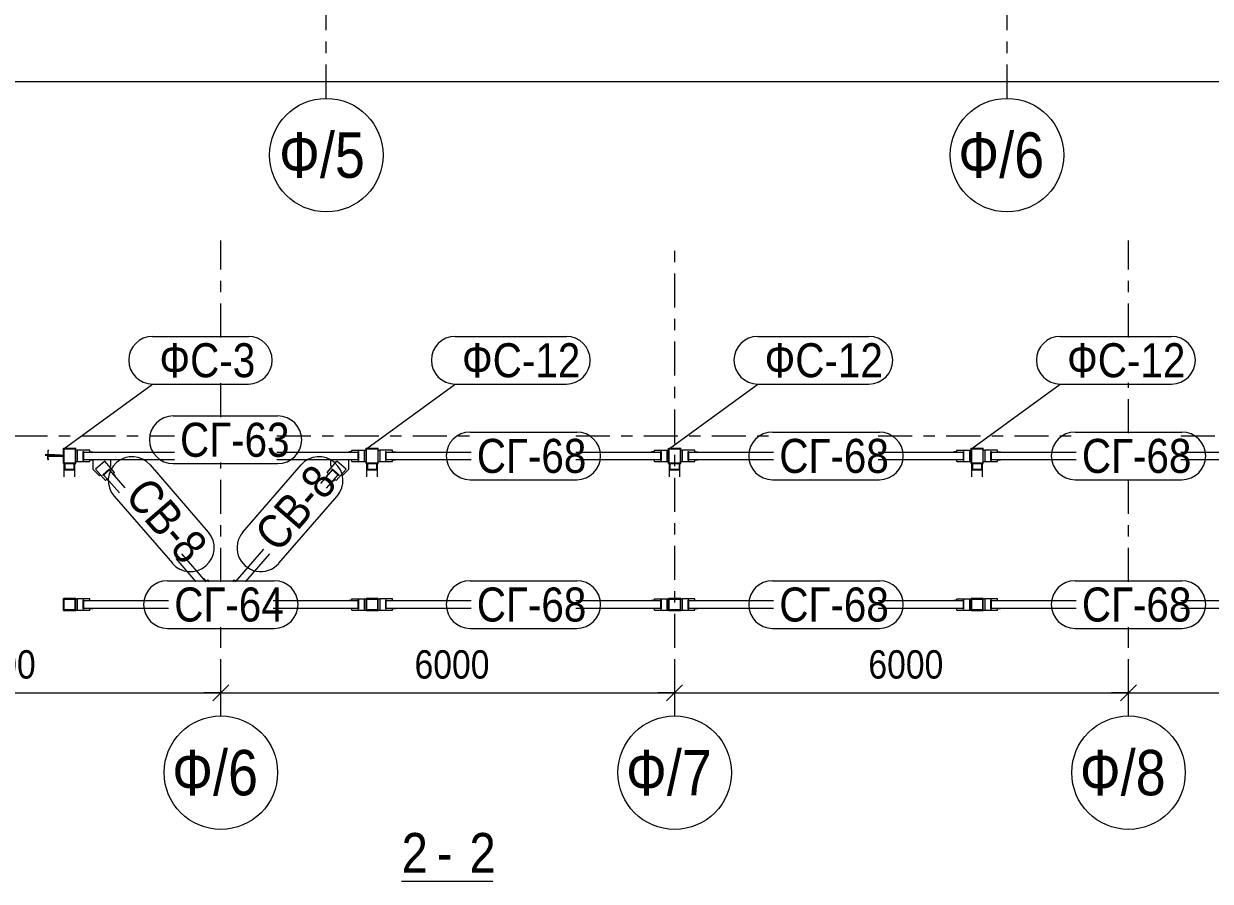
# Model space of a CAD drawing. Header units: millimetres. Extents: x -59 to 782, y -224 to 370.
# Drawn here: x 135.3 to 239.9, y -99 to -23.4 of the extents above; entities that cross this region are included whole.
import ezdxf

# ---------------------------------------------------------------- set-up
doc = ezdxf.new("R2010")
doc.units = ezdxf.units.MM
doc.linetypes.add('XKITLINE00', pattern=[0])
doc.linetypes.add('XKITLINE03', pattern=[6, 3, -1, 1, -1])
for name, color, linetype, lineweight in [('OtherObjectType', 1, 'Continuous', 0), ('Part', 2, 'Continuous', 0), ('PartMark', 3, 'Continuous', 0), ('S-GRID', 1, 'Continuous', 0), ('Z-DIMENSIONS', 1, 'Continuous', 0)]:
    doc.layers.add(name, color=color, linetype=linetype, lineweight=lineweight)
doc.styles.add('GOST type A', font='ARIAL.TTF')

msp = doc.modelspace()

# ---------------------------------------------------------------- linework, layer by layer
at = {"layer": 'OtherObjectType', "linetype": 'XKITLINE00', "lineweight": 0}
msp.add_line((168.64, -99), (176.67, -99), dxfattribs=at)
at = {"layer": 'Part', "linetype": 'XKITLINE00', "lineweight": 0}
for p, q in [((138.05, -61.42), (137.22, -61.41)), ((137.22, -61.46), (137.77, -61.47)), ((137.53, -61.47), (137.44, -61.47)), ((137.44, -61.47), (137.44, -61.49)), ((137.44, -61.49), (137.44, -61.54)), ((138.84, -61.49), (137.44, -61.49)), ((137.44, -61.54), (138.84, -61.54)), ((137.48, -61.03), (137.46, -61.03)), ((137.46, -61.03), (137.46, -61.41)), ((137.5, -61.03), (137.46, -61.03)), ((137.46, -61.41), (137.5, -61.41)), ((137.46, -61.47), (137.46, -61.47)), ((137.46, -61.83), (137.46, -61.54)), ((137.55, -61.03), (137.5, -61.03)), ((137.5, -61.41), (137.5, -61.03)), ((137.54, -61.41), (137.5, -61.41)), ((137.5, -61.47), (137.5, -61.47)), ((137.5, -61.83), (137.5, -61.54)), ((137.77, -61.44), (138.07, -61.43)), ((137.77, -61.49), (137.77, -61.44)), ((137.77, -61.44), (138.23, -61.44)), ((138.23, -61.49), (137.77, -61.49)), ((138.05, -61.42), (138.56, -61.41)), ((138.05, -61.43), (138.05, -61.42)), ((138.07, -61.43), (138.23, -61.44)), ((138.23, -61.44), (138.23, -61.49)), ((138.23, -61.47), (138.55, -61.46)), ((138.84, -60.85), (138.84, -60.83)), ((138.84, -62.19), (138.84, -60.85)), ((139.91, -60.85), (138.84, -60.85)), ((138.84, -61.54), (138.84, -61.49)), ((138.89, -62.14), (138.89, -60.9)), ((138.89, -60.9), (139.86, -60.9)), ((139.86, -60.9), (139.86, -62.14)), ((139.86, -61.02), (139.91, -60.97)), ((139.91, -60.85), (139.91, -60.83)), ((139.91, -62.19), (139.91, -60.85)), ((139.91, -61.01), (140.04, -61.01)), ((141.16, -61.01), (140.04, -61.01)), ((140.04, -61.01), (140.04, -62.01)), ((140.57, -61.91), (140.57, -61.11)), ((140.57, -61.11), (140.63, -61.11)), ((140.63, -61.91), (140.63, -61.11)), ((140.63, -61.17), (148.61, -61.17)), ((141.16, -61.15), (141.16, -61.01)), ((141.16, -61.15), (141.43, -61.15)), ((141.16, -61.17), (141.16, -61.15)), ((141.43, -61.15), (141.43, -61.17)), ((157.63, -61.17), (164.79, -61.17)), ((163.99, -61.17), (163.99, -61.15)), ((164.25, -61.15), (163.99, -61.15)), ((164.25, -61.15), (164.25, -61.01)), ((164.25, -61.01), (165.37, -61.01)), ((164.25, -61.17), (164.25, -61.15)), ((164.84, -61.11), (164.79, -61.11)), ((164.79, -61.11), (164.79, -61.91)), ((164.84, -61.11), (164.84, -61.91)), ((165.37, -62.01), (165.37, -61.01)), ((165.37, -61.01), (165.51, -61.01)), ((165.51, -60.85), (165.51, -60.83)), ((165.51, -62.19), (165.51, -60.85)), ((166.57, -60.85), (165.51, -60.85)), ((165.51, -61.02), (165.55, -60.97)), ((165.55, -62.14), (165.55, -60.9)), ((165.55, -60.9), (166.53, -60.9)), ((165.62, -60.9), (165.67, -60.85)), ((166.53, -60.9), (166.53, -62.14)), ((166.57, -60.85), (166.57, -60.83)), ((166.57, -62.19), (166.57, -60.85)), ((166.57, -61.01), (166.71, -61.01)), ((167.83, -61.01), (166.71, -61.01)), ((166.71, -61.01), (166.71, -62.01)), ((167.24, -61.91), (167.24, -61.11)), ((167.24, -61.11), (167.29, -61.11)), ((167.29, -61.91), (167.29, -61.11)), ((167.29, -61.17), (174.77, -61.17)), ((167.83, -61.15), (167.83, -61.01)), ((167.83, -61.15), (168.09, -61.15)), ((167.83, -61.17), (167.83, -61.15)), ((168.09, -61.15), (168.09, -61.17)), ((183.98, -61.17), (191.45, -61.17)), ((190.65, -61.17), (190.65, -61.15)), ((190.92, -61.15), (190.65, -61.15)), ((190.92, -61.15), (190.92, -61.01)), ((190.92, -61.01), (192.04, -61.01)), ((190.92, -61.17), (190.92, -61.15)), ((191.51, -61.11), (191.45, -61.11)), ((191.45, -61.11), (191.45, -61.91)), ((191.51, -61.11), (191.51, -61.91)), ((192.04, -62.01), (192.04, -61.01)), ((192.04, -61.01), (192.17, -61.01)), ((192.17, -60.85), (192.17, -60.83)), ((192.17, -62.19), (192.17, -60.85)), ((193.24, -60.85), (192.17, -60.85)), ((192.22, -62.14), (192.22, -60.9)), ((192.22, -60.9), (193.19, -60.9)), ((193.19, -60.9), (193.19, -62.14)), ((193.19, -61.22), (193.24, -61.18)), ((193.24, -60.85), (193.24, -60.83)), ((193.24, -62.19), (193.24, -60.85)), ((193.24, -61.01), (193.37, -61.01)), ((194.49, -61.01), (193.37, -61.01)), ((193.37, -61.01), (193.37, -62.01)), ((193.91, -61.91), (193.91, -61.11)), ((193.91, -61.11), (193.96, -61.11)), ((193.96, -61.91), (193.96, -61.11)), ((193.96, -61.17), (201.43, -61.17)), ((194.49, -61.15), (194.49, -61.01)), ((194.49, -61.15), (194.76, -61.15)), ((194.49, -61.17), (194.49, -61.15)), ((194.76, -61.15), (194.76, -61.17)), ((210.65, -61.17), (218.12, -61.17)), ((217.32, -61.17), (217.32, -61.15)), ((217.59, -61.15), (217.32, -61.15)), ((217.59, -61.15), (217.59, -61.01)), ((217.59, -61.01), (218.71, -61.01)), ((217.59, -61.17), (217.59, -61.15)), ((218.17, -61.11), (218.12, -61.11)), ((218.12, -61.11), (218.12, -61.91)), ((218.17, -61.11), (218.17, -61.91)), ((218.71, -61.01), (218.84, -61.01)), ((218.71, -62.01), (218.71, -61.01)), ((218.84, -60.85), (218.84, -60.83)), ((218.84, -62.19), (218.84, -60.85)), ((219.91, -60.85), (218.84, -60.85)), ((218.84, -61.22), (218.89, -61.18)), ((218.89, -62.14), (218.89, -60.9)), ((218.89, -60.9), (219.86, -60.9)), ((219.16, -60.9), (219.21, -60.85)), ((219.86, -60.9), (219.86, -62.14)), ((219.91, -60.85), (219.91, -60.83)), ((219.91, -62.19), (219.91, -60.85)), ((219.91, -61.01), (220.04, -61.01)), ((221.16, -61.01), (220.04, -61.01)), ((220.04, -61.01), (220.04, -62.01)), ((220.57, -61.91), (220.57, -61.11)), ((220.57, -61.11), (220.63, -61.11)), ((220.63, -61.91), (220.63, -61.11)), ((220.63, -61.17), (228.1, -61.17)), ((221.16, -61.15), (221.16, -61.01)), ((221.16, -61.15), (221.43, -61.15)), ((221.16, -61.17), (221.16, -61.15)), ((221.43, -61.15), (221.43, -61.17)), ((237.31, -61.17), (244.79, -61.17)), ((137.46, -61.83), (137.5, -61.83)), ((137.54, -61.83), (137.5, -61.83)), ((138.84, -62.04), (138.89, -61.99)), ((138.84, -62.19), (139.91, -62.19)), ((139.86, -62.14), (138.89, -62.14)), ((139.84, -62.19), (138.91, -62.19)), ((138.91, -62.19), (138.91, -62.19)), ((138.91, -62.19), (138.91, -62.19)), ((138.91, -62.2), (138.91, -62.19)), ((138.91, -62.19), (139.84, -62.19)), ((138.91, -62.76), (138.91, -62.2)), ((138.91, -62.2), (138.95, -62.2)), ((138.95, -62.52), (138.91, -62.47)), ((138.95, -62.19), (138.95, -62.19)), ((138.95, -62.19), (139.79, -62.19)), ((138.95, -62.2), (138.95, -62.19)), ((139.79, -62.19), (138.95, -62.19)), ((138.95, -62.2), (138.95, -62.68)), ((138.95, -62.68), (139.79, -62.68)), ((139.19, -62.76), (139.12, -62.68)), ((139.79, -62.19), (139.79, -62.19)), ((139.79, -62.2), (139.79, -62.19)), ((139.79, -62.68), (139.79, -62.2)), ((139.79, -62.2), (139.84, -62.2)), ((139.84, -62.19), (139.84, -62.19)), ((139.84, -62.19), (139.84, -62.19)), ((139.84, -62.19), (139.84, -62.2)), ((139.84, -62.76), (139.84, -62.2)), ((139.91, -62.01), (140.04, -62.01)), ((140.04, -62.01), (141.16, -62.01)), ((140.57, -61.91), (140.63, -61.91)), ((140.63, -61.84), (148.61, -61.84)), ((141.16, -61.84), (141.16, -61.87)), ((141.16, -62.01), (141.16, -61.87)), ((141.16, -61.87), (141.43, -61.87)), ((141.43, -61.87), (141.43, -61.84)), ((141.46, -62.71), (141.46, -61.84)), ((142, -63.26), (141.46, -62.71)), ((142.47, -61.97), (141.66, -62.67)), ((142.54, -63.68), (141.66, -62.67)), ((142.29, -63.19), (142.89, -62.66)), ((142.32, -63.23), (142.93, -62.7)), ((143.34, -62.98), (142.47, -61.97)), ((144.26, -64.34), (142.88, -62.75)), ((142.89, -62.66), (142.93, -62.7)), ((142.91, -62.48), (143.01, -62.39)), ((143.01, -62.39), (143.01, -61.84)), ((157.63, -61.84), (164.79, -61.84)), ((161.51, -63.93), (162.54, -62.75)), ((162.07, -62.98), (162.94, -61.97)), ((162.41, -62.39), (162.41, -61.84)), ((162.41, -62.39), (162.51, -62.48)), ((162.52, -62.66), (162.49, -62.7)), ((162.49, -62.7), (163.09, -63.23)), ((162.52, -62.66), (163.13, -63.19)), ((162.88, -63.68), (163.75, -62.67)), ((163.75, -62.67), (162.94, -61.97)), ((163.96, -62.71), (163.41, -63.26)), ((163.96, -61.84), (163.96, -62.71)), ((163.99, -61.87), (163.99, -61.84)), ((164.25, -61.87), (163.99, -61.87)), ((164.25, -61.87), (164.25, -61.84)), ((164.25, -62.01), (164.25, -61.87)), ((164.25, -62.01), (165.37, -62.01)), ((164.84, -61.91), (164.79, -61.91)), ((165.37, -62.01), (165.51, -62.01)), ((165.51, -62.19), (166.57, -62.19)), ((166.53, -62.14), (165.55, -62.14)), ((166.51, -62.19), (165.57, -62.19)), ((165.57, -62.19), (165.57, -62.19)), ((165.57, -62.19), (165.57, -62.19)), ((165.57, -62.2), (165.57, -62.19)), ((165.57, -62.19), (166.51, -62.19)), ((165.57, -62.76), (165.57, -62.2)), ((165.57, -62.2), (165.62, -62.2)), ((165.62, -62.19), (165.62, -62.19)), ((165.62, -62.19), (166.46, -62.19)), ((165.62, -62.2), (165.62, -62.19)), ((166.46, -62.19), (165.62, -62.19)), ((165.62, -62.2), (165.62, -62.68)), ((165.62, -62.68), (166.46, -62.68)), ((166.46, -62.19), (166.46, -62.19)), ((166.46, -62.2), (166.46, -62.19)), ((166.46, -62.68), (166.46, -62.2)), ((166.46, -62.2), (166.51, -62.2)), ((166.51, -62.63), (166.46, -62.59)), ((166.51, -62.19), (166.51, -62.19)), ((166.51, -62.19), (166.51, -62.19)), ((166.51, -62.19), (166.51, -62.2)), ((166.51, -62.76), (166.51, -62.2)), ((166.57, -62.01), (166.71, -62.01)), ((166.71, -62.01), (167.83, -62.01)), ((167.24, -61.91), (167.29, -61.91)), ((167.29, -61.84), (174.77, -61.84)), ((167.83, -61.84), (167.83, -61.87)), ((167.83, -62.01), (167.83, -61.87)), ((167.83, -61.87), (168.09, -61.87)), ((168.09, -61.87), (168.09, -61.84)), ((183.98, -61.84), (191.45, -61.84)), ((190.65, -61.87), (190.65, -61.84)), ((190.92, -61.87), (190.65, -61.87)), ((190.92, -61.87), (190.92, -61.84)), ((190.92, -62.01), (190.92, -61.87)), ((190.92, -62.01), (192.04, -62.01)), ((191.51, -61.91), (191.45, -61.91)), ((192.04, -62.01), (192.17, -62.01)), ((192.17, -62.19), (193.24, -62.19)), ((193.19, -62.14), (192.22, -62.14)), ((192.23, -62.19), (192.28, -62.14)), ((193.17, -62.19), (192.24, -62.19)), ((192.24, -62.19), (192.24, -62.19)), ((192.24, -62.19), (192.24, -62.19)), ((192.24, -62.2), (192.24, -62.19)), ((192.24, -62.19), (193.17, -62.19)), ((192.24, -62.76), (192.24, -62.2)), ((192.24, -62.2), (192.29, -62.2)), ((192.29, -62.19), (192.29, -62.19)), ((192.29, -62.19), (193.13, -62.19)), ((192.29, -62.2), (192.29, -62.19)), ((193.13, -62.19), (192.29, -62.19)), ((192.29, -62.2), (192.29, -62.68)), ((192.29, -62.68), (193.13, -62.68)), ((193.13, -62.19), (193.13, -62.19)), ((193.13, -62.2), (193.13, -62.19)), ((193.13, -62.68), (193.13, -62.2)), ((193.13, -62.2), (193.17, -62.2)), ((193.17, -62.19), (193.17, -62.19)), ((193.17, -62.19), (193.17, -62.19)), ((193.17, -62.19), (193.17, -62.2)), ((193.17, -62.76), (193.17, -62.2)), ((193.24, -62.01), (193.37, -62.01)), ((193.37, -62.01), (194.49, -62.01)), ((193.91, -61.91), (193.96, -61.91)), ((193.96, -61.84), (201.43, -61.84)), ((194.49, -61.84), (194.49, -61.87)), ((194.49, -62.01), (194.49, -61.87)), ((194.49, -61.87), (194.76, -61.87)), ((194.76, -61.87), (194.76, -61.84)), ((210.65, -61.84), (218.12, -61.84)), ((217.32, -61.87), (217.32, -61.84)), ((217.59, -61.87), (217.32, -61.87)), ((217.59, -61.87), (217.59, -61.84)), ((217.59, -62.01), (217.59, -61.87)), ((217.59, -62.01), (218.71, -62.01)), ((218.17, -61.91), (218.12, -61.91)), ((218.71, -62.01), (218.84, -62.01)), ((218.84, -62.19), (219.91, -62.19)), ((219.86, -62.14), (218.89, -62.14)), ((219.84, -62.19), (218.91, -62.19)), ((218.91, -62.19), (218.91, -62.19)), ((218.91, -62.19), (218.91, -62.19)), ((218.91, -62.2), (218.91, -62.19)), ((218.91, -62.19), (219.84, -62.19)), ((218.91, -62.76), (218.91, -62.2)), ((218.91, -62.2), (218.95, -62.2)), ((218.95, -62.45), (218.91, -62.41)), ((218.95, -62.19), (218.95, -62.19)), ((218.95, -62.19), (219.79, -62.19)), ((218.95, -62.2), (218.95, -62.19)), ((219.79, -62.19), (218.95, -62.19)), ((218.95, -62.2), (218.95, -62.68)), ((218.95, -62.68), (219.79, -62.68)), ((219.26, -62.76), (219.18, -62.68)), ((219.79, -62.19), (219.79, -62.19)), ((219.79, -62.2), (219.79, -62.19)), ((219.79, -62.68), (219.79, -62.2)), ((219.79, -62.2), (219.84, -62.2)), ((219.84, -62.19), (219.84, -62.19)), ((219.84, -62.19), (219.84, -62.19)), ((219.84, -62.19), (219.84, -62.2)), ((219.84, -62.76), (219.84, -62.2)), ((219.91, -62.01), (220.04, -62.01)), ((220.04, -62.01), (221.16, -62.01)), ((220.57, -61.91), (220.63, -61.91)), ((220.63, -61.84), (228.1, -61.84)), ((221.16, -61.84), (221.16, -61.87)), ((221.16, -62.01), (221.16, -61.87)), ((221.16, -61.87), (221.43, -61.87)), ((221.43, -61.87), (221.43, -61.84)), ((237.31, -61.84), (244.79, -61.84)), ((138.91, -63.36), (138.91, -62.76)), ((139.84, -62.76), (138.91, -62.76)), ((139.84, -63.36), (139.84, -62.76)), ((142, -63.26), (142.1, -63.17)), ((142.29, -63.19), (142.32, -63.23)), ((143.76, -64.78), (142.37, -63.18)), ((142.54, -63.68), (142.67, -63.57)), ((142.67, -63.57), (142.69, -63.55)), ((142.67, -63.57), (142.84, -63.77)), ((142.84, -63.77), (142.86, -63.75)), ((143.19, -63.11), (143.21, -63.09)), ((143.21, -63.09), (143.34, -62.98)), ((143.21, -63.09), (143.39, -63.3)), ((143.37, -63.31), (143.39, -63.3)), ((162.01, -64.37), (163.04, -63.18)), ((162.2, -63.09), (162.03, -63.3)), ((162.03, -63.3), (162.05, -63.31)), ((162.07, -62.98), (162.2, -63.09)), ((162.2, -63.09), (162.22, -63.11)), ((162.55, -63.75), (162.57, -63.77)), ((162.75, -63.57), (162.57, -63.77)), ((162.73, -63.55), (162.75, -63.57)), ((162.75, -63.57), (162.88, -63.68)), ((163.13, -63.19), (163.09, -63.23)), ((163.31, -63.17), (163.41, -63.26)), ((165.57, -63.36), (165.57, -62.76)), ((166.51, -62.76), (165.57, -62.76)), ((166.51, -63.36), (166.51, -62.76)), ((192.24, -63.36), (192.24, -62.76)), ((193.17, -62.76), (192.24, -62.76)), ((193.17, -63.36), (193.17, -62.76)), ((218.91, -63.36), (218.91, -62.76)), ((219.84, -62.76), (218.91, -62.76)), ((219.84, -63.36), (219.84, -62.76)), ((154, -72.61), (156.5, -69.72)), ((150.53, -72.61), (148.76, -70.56)), ((151.42, -72.61), (149.27, -70.13)), ((154.88, -72.61), (157.01, -70.15)), ((151.23, -72.35), (151.2, -72.36)), ((151.4, -72.55), (151.23, -72.35)), ((151.38, -72.57), (151.4, -72.55)), ((151.4, -72.55), (151.53, -72.43)), ((151.53, -72.43), (151.68, -72.61)), ((153.88, -72.43), (153.73, -72.61)), ((153.88, -72.43), (154.01, -72.55)), ((154.01, -72.55), (154.19, -72.35)), ((154.03, -72.57), (154.01, -72.55)), ((154.19, -72.35), (154.21, -72.36)), ((138.84, -75.14), (138.84, -74.07)), ((139.91, -74.07), (138.84, -74.07)), ((138.89, -75.09), (138.89, -74.13)), ((138.89, -74.13), (139.85, -74.13)), ((139.39, -74.13), (139.34, -74.07)), ((139.85, -74.13), (139.85, -75.09)), ((139.91, -75.14), (139.91, -74.07)), ((139.91, -74.11), (140.04, -74.11)), ((141.16, -74.11), (140.04, -74.11)), ((140.04, -74.11), (140.04, -75.11)), ((140.57, -75.01), (140.57, -74.21)), ((140.57, -74.21), (140.63, -74.21)), ((140.63, -75.01), (140.63, -74.21)), ((141.16, -74.25), (141.16, -74.11)), ((141.16, -74.25), (141.43, -74.25)), ((141.16, -74.27), (141.16, -74.25)), ((141.43, -74.25), (141.43, -74.27)), ((163.99, -74.27), (163.99, -74.25)), ((164.25, -74.25), (163.99, -74.25)), ((164.25, -74.25), (164.25, -74.11)), ((164.25, -74.11), (165.37, -74.11)), ((164.25, -74.27), (164.25, -74.25)), ((164.84, -74.21), (164.79, -74.21)), ((164.79, -74.21), (164.79, -75.01)), ((164.84, -74.21), (164.84, -75.01)), ((165.37, -75.11), (165.37, -74.11)), ((165.37, -74.11), (165.51, -74.11)), ((165.51, -75.14), (165.51, -74.07)), ((166.57, -74.07), (165.51, -74.07)), ((165.56, -75.09), (165.56, -74.13)), ((165.56, -74.13), (166.52, -74.13)), ((166.52, -74.13), (166.52, -75.09)), ((166.57, -75.14), (166.57, -74.07)), ((166.57, -74.11), (166.71, -74.11)), ((167.83, -74.11), (166.71, -74.11)), ((166.71, -74.11), (166.71, -75.11)), ((167.24, -75.01), (167.24, -74.21)), ((167.24, -74.21), (167.29, -74.21)), ((167.29, -75.01), (167.29, -74.21)), ((167.83, -74.25), (167.83, -74.11)), ((167.83, -74.25), (168.09, -74.25)), ((167.83, -74.27), (167.83, -74.25)), ((168.09, -74.25), (168.09, -74.27)), ((190.65, -74.27), (190.65, -74.25)), ((190.92, -74.25), (190.65, -74.25)), ((190.92, -74.25), (190.92, -74.11)), ((190.92, -74.11), (192.04, -74.11)), ((190.92, -74.27), (190.92, -74.25)), ((191.51, -74.21), (191.45, -74.21)), ((191.45, -74.21), (191.45, -75.01)), ((191.51, -74.21), (191.51, -75.01)), ((192.04, -75.11), (192.04, -74.11)), ((192.04, -74.11), (192.17, -74.11)), ((192.17, -75.14), (192.17, -74.07)), ((193.24, -74.07), (192.17, -74.07)), ((192.23, -75.09), (192.23, -74.13)), ((192.23, -74.13), (193.19, -74.13)), ((192.93, -74.13), (192.88, -74.07)), ((193.19, -74.13), (193.19, -75.09)), ((193.24, -75.14), (193.24, -74.07)), ((193.24, -74.11), (193.37, -74.11)), ((194.49, -74.11), (193.37, -74.11)), ((193.37, -74.11), (193.37, -75.11)), ((193.91, -75.01), (193.91, -74.21)), ((193.91, -74.21), (193.96, -74.21)), ((193.96, -75.01), (193.96, -74.21)), ((194.49, -74.25), (194.49, -74.11)), ((194.49, -74.25), (194.76, -74.25)), ((194.49, -74.27), (194.49, -74.25)), ((194.76, -74.25), (194.76, -74.27)), ((217.32, -74.27), (217.32, -74.25)), ((217.59, -74.25), (217.32, -74.25)), ((217.59, -74.25), (217.59, -74.11)), ((217.59, -74.11), (218.71, -74.11)), ((217.59, -74.27), (217.59, -74.25)), ((218.17, -74.21), (218.12, -74.21)), ((218.12, -74.21), (218.12, -75.01)), ((218.17, -74.21), (218.17, -75.01)), ((218.71, -74.11), (218.84, -74.11)), ((218.71, -75.11), (218.71, -74.11)), ((218.84, -75.14), (218.84, -74.07)), ((219.91, -74.07), (218.84, -74.07)), ((218.89, -75.09), (218.89, -74.13)), ((218.89, -74.13), (219.85, -74.13)), ((219.85, -74.13), (219.85, -75.09)), ((219.91, -75.14), (219.91, -74.07)), ((219.91, -74.11), (220.04, -74.11)), ((221.16, -74.11), (220.04, -74.11)), ((220.04, -74.11), (220.04, -75.11)), ((220.57, -75.01), (220.57, -74.21)), ((220.57, -74.21), (220.63, -74.21)), ((220.63, -75.01), (220.63, -74.21)), ((221.16, -74.25), (221.16, -74.11)), ((221.16, -74.25), (221.43, -74.25)), ((221.16, -74.27), (221.16, -74.25)), ((221.43, -74.25), (221.43, -74.27)), ((138.84, -75.14), (139.91, -75.14)), ((139.85, -75.09), (138.89, -75.09)), ((139.91, -74.64), (139.85, -74.59)), ((139.91, -75.11), (140.04, -75.11)), ((140.04, -75.11), (141.16, -75.11)), ((140.57, -75.01), (140.63, -75.01)), ((140.63, -74.27), (148.1, -74.27)), ((140.63, -74.94), (148.1, -74.94)), ((141.16, -74.94), (141.16, -74.97)), ((141.16, -75.11), (141.16, -74.97)), ((141.16, -74.97), (141.43, -74.97)), ((141.43, -74.97), (141.43, -74.94)), ((157.31, -74.27), (164.79, -74.27)), ((157.31, -74.94), (164.79, -74.94)), ((163.99, -74.97), (163.99, -74.94)), ((164.25, -74.97), (163.99, -74.97)), ((164.25, -74.97), (164.25, -74.94)), ((164.25, -75.11), (164.25, -74.97)), ((164.25, -75.11), (165.37, -75.11)), ((164.84, -75.01), (164.79, -75.01)), ((165.37, -75.11), (165.51, -75.11)), ((165.56, -74.65), (165.51, -74.6)), ((165.51, -75.14), (166.57, -75.14)), ((166.52, -75.09), (165.56, -75.09)), ((166.05, -75.14), (166, -75.09)), ((166.57, -75.11), (166.71, -75.11)), ((166.71, -75.11), (167.83, -75.11)), ((167.24, -75.01), (167.29, -75.01)), ((167.29, -74.27), (174.77, -74.27)), ((167.29, -74.94), (174.77, -74.94)), ((167.83, -74.94), (167.83, -74.97)), ((167.83, -75.11), (167.83, -74.97)), ((167.83, -74.97), (168.09, -74.97)), ((168.09, -74.97), (168.09, -74.94)), ((183.98, -74.27), (191.45, -74.27)), ((183.98, -74.94), (191.45, -74.94)), ((190.65, -74.97), (190.65, -74.94)), ((190.92, -74.97), (190.65, -74.97)), ((190.92, -74.97), (190.92, -74.94)), ((190.92, -75.11), (190.92, -74.97)), ((190.92, -75.11), (192.04, -75.11)), ((191.51, -75.01), (191.45, -75.01)), ((192.04, -75.11), (192.17, -75.11)), ((192.17, -75.14), (193.24, -75.14)), ((193.19, -75.09), (192.23, -75.09)), ((193.24, -74.44), (193.19, -74.38)), ((193.24, -75.11), (193.37, -75.11)), ((193.37, -75.11), (194.49, -75.11)), ((193.91, -75.01), (193.96, -75.01)), ((193.96, -74.27), (201.43, -74.27)), ((193.96, -74.94), (201.43, -74.94)), ((194.49, -74.94), (194.49, -74.97)), ((194.49, -75.11), (194.49, -74.97)), ((194.49, -74.97), (194.76, -74.97)), ((194.76, -74.97), (194.76, -74.94)), ((210.65, -74.27), (218.12, -74.27)), ((210.65, -74.94), (218.12, -74.94)), ((217.32, -74.97), (217.32, -74.94)), ((217.59, -74.97), (217.32, -74.97)), ((217.59, -74.97), (217.59, -74.94)), ((217.59, -75.11), (217.59, -74.97)), ((217.59, -75.11), (218.71, -75.11)), ((218.17, -75.01), (218.12, -75.01)), ((218.71, -75.11), (218.84, -75.11)), ((218.89, -74.44), (218.84, -74.39)), ((218.84, -75.14), (219.91, -75.14)), ((219.85, -75.09), (218.89, -75.09)), ((219.59, -75.14), (219.54, -75.09)), ((219.91, -75.11), (220.04, -75.11)), ((220.04, -75.11), (221.16, -75.11)), ((220.57, -75.01), (220.63, -75.01)), ((220.63, -74.27), (228.1, -74.27)), ((220.63, -74.94), (228.1, -74.94)), ((221.16, -74.94), (221.16, -74.97)), ((221.16, -75.11), (221.16, -74.97)), ((221.16, -74.97), (221.43, -74.97)), ((221.43, -74.97), (221.43, -74.94)), ((237.31, -74.27), (244.79, -74.27)), ((237.31, -74.94), (244.79, -74.94))]:
    msp.add_line(p, q, dxfattribs=at)
at = {"layer": 'PartMark', "linetype": 'XKITLINE00', "lineweight": 0}
for p, q in [((146.69, -50.98), (155.13, -50.98)), ((173.36, -50.98), (183.16, -50.98)), ((200.03, -50.98), (209.83, -50.98)), ((226.69, -50.98), (236.5, -50.98)), ((138.91, -60.85), (146.69, -55.18)), ((146.69, -55.18), (155.13, -55.18)), ((165.58, -60.85), (173.36, -55.18)), ((173.36, -55.18), (183.16, -55.18)), ((192.25, -60.85), (200.03, -55.18)), ((200.03, -55.18), (209.83, -55.18)), ((218.91, -60.85), (226.69, -55.18)), ((226.69, -55.18), (236.5, -55.18)), ((148.51, -57.99), (157.73, -57.99)), ((174.67, -59.41), (184.08, -59.41)), ((201.33, -59.41), (210.75, -59.41)), ((228, -59.41), (237.41, -59.41)), ((146.47, -62.3), (151.6, -68.23)), ((148.51, -62.19), (157.73, -62.19)), ((154.64, -68.23), (159.78, -62.3)), ((174.67, -63.61), (184.08, -63.61)), ((201.33, -63.61), (210.75, -63.61)), ((228, -63.61), (237.41, -63.61)), ((143.29, -65.05), (148.43, -70.98)), ((157.81, -70.98), (162.95, -65.05)), ((148, -72.51), (157.41, -72.51)), ((174.67, -72.51), (184.08, -72.51)), ((201.33, -72.51), (210.75, -72.51)), ((228, -72.51), (237.41, -72.51)), ((148, -76.71), (157.41, -76.71)), ((174.67, -76.71), (184.08, -76.71)), ((201.33, -76.71), (210.75, -76.71)), ((228, -76.71), (237.41, -76.71))]:
    msp.add_line(p, q, dxfattribs=at)
for centre, start, end in [((146.69, -53.08), 90, 270), ((155.13, -53.08), 270, 90), ((173.36, -53.08), 90, 270), ((183.16, -53.08), 270, 90), ((200.03, -53.08), 90, 270), ((209.83, -53.08), 270, 90), ((226.69, -53.08), 90, 270), ((236.5, -53.08), 270, 90), ((148.51, -60.09), 90, 270), ((157.73, -60.09), 270, 90), ((174.67, -61.51), 90, 270), ((184.08, -61.51), 270, 90), ((201.33, -61.51), 90, 270), ((210.75, -61.51), 270, 90), ((228, -61.51), 90, 270), ((237.41, -61.51), 270, 90), ((144.88, -63.68), 40.8948, 220.8948), ((161.36, -63.68), 319.1052, 139.1052), ((150.02, -69.61), 220.8948, 40.8948), ((156.23, -69.61), 139.1052, 319.1052), ((148, -74.61), 90, 270), ((157.41, -74.61), 270, 90), ((174.67, -74.61), 90, 270), ((184.08, -74.61), 270, 90), ((201.33, -74.61), 90, 270), ((210.75, -74.61), 270, 90), ((228, -74.61), 90, 270), ((237.41, -74.61), 270, 90)]:
    msp.add_arc(centre, 2.1, start, end, dxfattribs=at)
at = {"layer": 'S-GRID', "linetype": 'XKITLINE03', "lineweight": 0}
for p, q in [((162, -30), (162, 57.52)), ((222, -30), (222, -3.06)), ((152.71, -51.08), (152.71, -42.53)), ((192.71, -84.43), (192.71, -42.53)), ((232.71, -51.08), (232.71, -42.53)), ((152.71, -58.09), (152.71, -55.08)), ((232.71, -59.51), (232.71, -55.08)), ((104.43, -59.74), (148.61, -59.74)), ((157.63, -59.74), (174.77, -59.74)), ((183.98, -59.74), (201.43, -59.74)), ((210.65, -59.74), (228.1, -59.74)), ((237.31, -59.74), (254.77, -59.74)), ((152.71, -72.61), (152.71, -62.09)), ((232.71, -72.61), (232.71, -63.51)), ((152.71, -84.43), (152.71, -76.61)), ((232.71, -84.43), (232.71, -76.61))]:
    msp.add_line(p, q, dxfattribs=at)
at = {"layer": 'S-GRID', "linetype": 'XKITLINE00', "lineweight": 0}
for centre in [(162, -35), (222, -35), (152.71, -89.43), (192.71, -89.43), (232.71, -89.43)]:
    msp.add_circle(centre, 5, dxfattribs=at)
at = {"layer": 'Z-DIMENSIONS', "linetype": 'XKITLINE00', "lineweight": 0}
for p, q in [((0, -28.51), (736.2, -28.51)), ((152.71, -83.43), (152.71, -79.89)), ((152.71, -83.43), (152.71, -79.89)), ((192.71, -83.55), (192.71, -79.89)), ((192.71, -83.55), (192.71, -79.89)), ((232.71, -83.43), (232.71, -79.89)), ((232.71, -83.43), (232.71, -79.89)), ((112.71, -82.39), (152.71, -82.39)), ((152.71, -82.39), (151.21, -82.39)), ((153.41, -81.68), (152, -83.1)), ((153.41, -81.68), (152, -83.1)), ((152.71, -82.39), (154.21, -82.39)), ((152.71, -82.39), (192.71, -82.39)), ((192.71, -82.39), (191.21, -82.39)), ((193.41, -81.68), (192, -83.1)), ((193.41, -81.68), (192, -83.1)), ((192.71, -82.39), (194.21, -82.39)), ((192.71, -82.39), (232.71, -82.39)), ((232.71, -82.39), (231.21, -82.39)), ((233.41, -81.68), (232, -83.1)), ((233.41, -81.68), (232, -83.1)), ((232.71, -82.39), (272.71, -82.39)), ((232.71, -82.39), (234.21, -82.39))]:
    msp.add_line(p, q, dxfattribs=at)
at = {"layer": 'Z-DIMENSIONS'}
for p in [(152.71, -82.39), (152.71, -82.39), (192.71, -82.39), (192.71, -82.39), (232.71, -82.39), (232.71, -82.39)]:
    msp.add_point(p, dxfattribs=at)

# ---------------------------------------------------------------- texts
at = {"layer": 'OtherObjectType', "style": 'GOST type A', "width": 0.85}
for s, p in [('2', (168.64, -98.25)), ('2', (174.62, -98.25)), ('-', (171.74, -98.25))]:
    msp.add_text(s, height=3.5, dxfattribs=at).set_placement(p)
at = {"layer": 'PartMark', "style": 'GOST type A', "width": 0.85}
for s, p in [('ФС-3', (147.29, -54.58)), ('ФС-12', (173.96, -54.58)), ('ФС-12', (200.63, -54.58)), ('ФС-12', (227.29, -54.58)), ('СГ-63', (149.11, -61.59)), ('СГ-68', (175.27, -63.01)), ('СГ-68', (201.93, -63.01)), ('СГ-68', (228.6, -63.01)), ('СГ-64', (148.6, -76.11)), ('СГ-68', (175.27, -76.11)), ('СГ-68', (201.93, -76.11)), ('СГ-68', (228.6, -76.11))]:
    msp.add_text(s, height=3, dxfattribs=at).set_placement(p)
for rotation, p in [(49.1025, (157.75, -70.14)), (-49.1025, (144.14, -65.11))]:
    msp.add_text('СВ-8', height=3, rotation=rotation, dxfattribs=at).set_placement(p)
at = {"layer": 'S-GRID', "style": 'GOST type A', "width": 0.85}
for s, p in [('Ф/5', (157.83, -37)), ('Ф/6', (217.7, -37)), ('Ф/6', (148.41, -91.43)), ('Ф/7', (188.41, -91.43)), ('Ф/8', (228.41, -91.43))]:
    msp.add_text(s, height=4, dxfattribs=at).set_placement(p)
at = {"layer": 'Z-DIMENSIONS', "style": 'GOST type A', "width": 0.85}
for p in [(129.78, -81.14), (169.78, -81.14), (209.78, -81.14)]:
    msp.add_text('6000', height=2.5, dxfattribs=at).set_placement(p)

doc.saveas('drawing.dxf')
